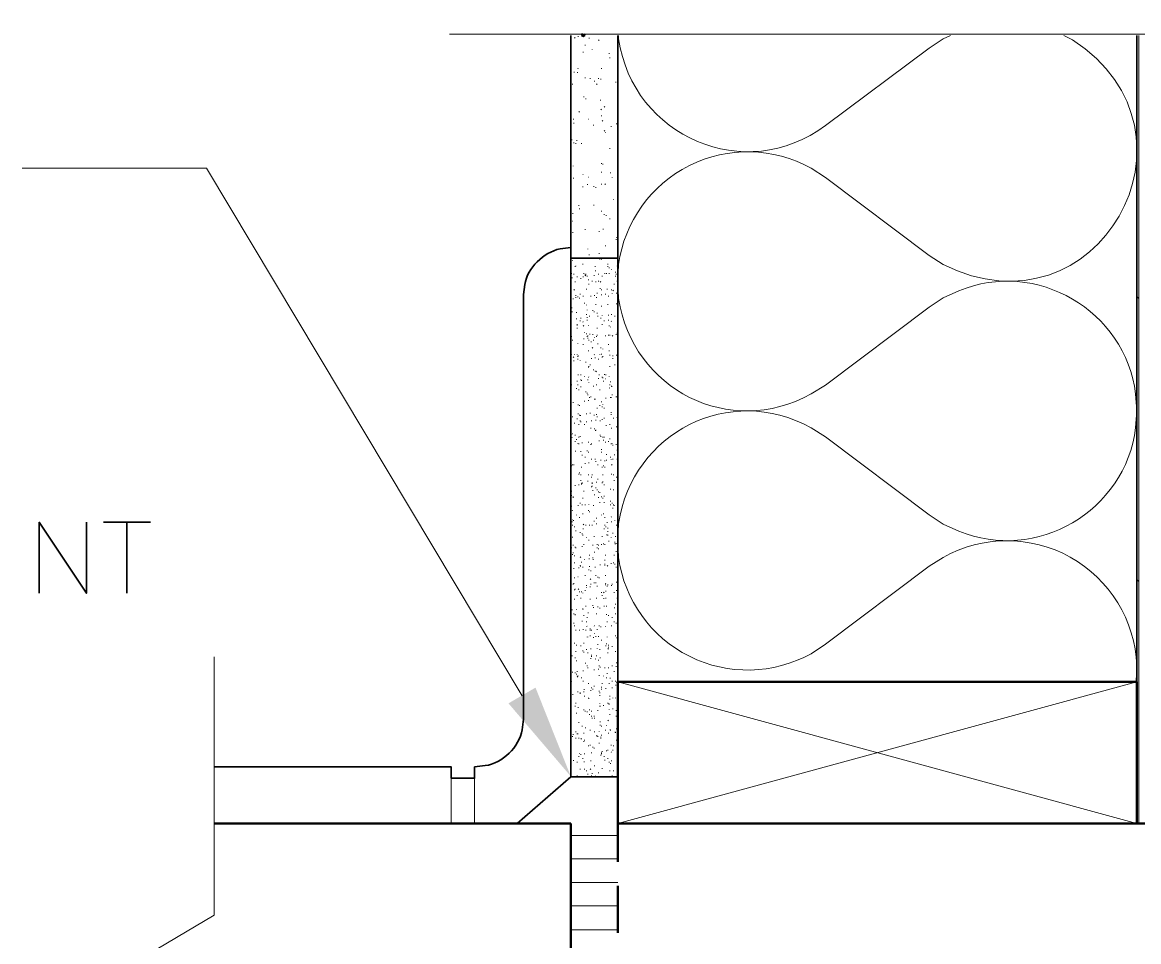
# Model space of a CAD drawing. Header units: inches. Extents: x 5 to 516, y -193 to 129.
# Drawn here: x 33.586 to 35.558, y -169.036 to -167.411 of the extents above; entities that cross this region are included whole.
import ezdxf

# ---------------------------------------------------------------- set-up
doc = ezdxf.new("R2010")
doc.units = ezdxf.units.IN
doc.header["$MEASUREMENT"] = 0
doc.layers.add('PDF7_Geometry', color=7, linetype='Continuous')
doc.layers.add('PDF7_Solid Fills', color=7, linetype='Continuous')

msp = doc.modelspace()

# ---------------------------------------------------------------- hatches: boundary and pattern name
at = {"layer": 'PDF7_Solid Fills', "transparency": 33554559}
msp.add_hatch(color=256, dxfattribs=at).paths.add_polyline_path([(34.5802182, -167.4324491), (34.5735515, -167.4357825), (34.5768848, -167.4380047), (34.5802182, -167.4357825)])

# ---------------------------------------------------------------- linework, layer by layer
at = {"layer": 'PDF7_Geometry', "lineweight": 15}
for points in [[(34.3402176, -167.4324505), (35.7513288, -167.4324505), (35.8302177, -167.5657838), (35.9679955, -167.2702282), (36.0435511, -167.4324505), (37.6268844, -167.4324505)], [(34.5613299, -167.4380047), (34.562441, -167.4391158)], [(34.5679963, -167.4368947), (34.5679963, -167.4357836)], [(34.5879955, -167.4391146), (34.5868844, -167.4391146)], [(34.6391068, -167.4346703), (34.6391068, -167.4402259)], [(35.2257745, -167.4346703), (35.2124411, -167.4402259), (35.1879967, -167.4568926)], [(35.4413293, -167.4424481), (35.4257738, -167.4346703)], [(35.5579956, -168.8268937), (35.5579956, -167.4346713)], [(34.5802191, -167.4524497), (34.5802191, -167.4513386)], [(34.5924397, -167.4602283), (34.5924397, -167.4591171)], [(34.6035527, -167.4424489), (34.6046638, -167.44356)], [(35.0046624, -167.5935592), (35.1879957, -167.4568926)], [(34.5768848, -167.4635603), (34.5768848, -167.4646714)], [(34.6224419, -167.4668924), (34.6224419, -167.4657813)], [(34.6235518, -167.473561), (34.6235518, -167.4746722)], [(34.5613299, -167.4991167), (34.5602188, -167.4991167)], [(34.5657742, -167.5002266), (34.5668853, -167.5002266)], [(34.5679963, -167.4924503), (34.5668852, -167.4935614)], [(34.6091069, -167.4924503), (34.6091069, -167.4935614)], [(34.5579956, -167.5202281), (34.5579956, -167.5213392)], [(34.5802191, -167.5102274), (34.5802191, -167.5091162)], [(34.5891077, -167.5102274), (34.5891077, -167.5113385)], [(34.596884, -167.5157838), (34.596884, -167.5146727)], [(34.6013283, -167.5202281), (34.6002172, -167.5213392)], [(34.6035527, -167.5102274), (34.6035527, -167.5113385)], [(34.6079969, -167.5124495), (34.6079969, -167.5113384)], [(34.6335526, -167.5168938), (34.6346637, -167.5168938)], [(34.577997, -167.5424494), (34.577997, -167.5435605)], [(34.5813291, -167.5468937), (34.5813291, -167.5457826)], [(34.6068847, -167.5491158), (34.6079958, -167.5491158)], [(34.5691062, -167.569115), (34.5702173, -167.5702261)], [(34.6091069, -167.5646707), (34.6079957, -167.5657818)], [(34.6091069, -167.5768936), (34.6091069, -167.5757825)], [(34.6135511, -167.5602265), (34.6146622, -167.5613376)], [(34.5602177, -167.58245), (34.5591066, -167.58245)], [(34.5602177, -167.5891164), (34.5602177, -167.5902275)], [(34.5868855, -167.58245), (34.5857744, -167.58245)], [(34.5946641, -167.5924485), (34.5946641, -167.5935596)], [(34.611329, -167.5846722), (34.6102179, -167.5857833)], [(34.625774, -167.5946706), (34.625774, -167.5957817)], [(34.6357747, -167.5902264), (34.6357747, -167.5913375)], [(34.5568856, -167.6191163), (34.5557745, -167.6191163)], [(34.6146633, -167.6024492), (34.6135522, -167.6035603)], [(34.6157733, -167.6068935), (34.6157733, -167.6057824)], [(34.5602177, -167.6235606), (34.5602177, -167.6246717)], [(34.563552, -167.6257827), (34.563552, -167.6246716)], [(34.564662, -167.6202263), (34.5657731, -167.6202263)], [(34.5735505, -167.6246705), (34.5735505, -167.6257817)], [(34.6235518, -167.6335591), (34.6235518, -167.6346702)], [(34.469108, -168.6013371), (33.9113302, -167.6691148), (33.5857746, -167.6691148)], [(34.5591078, -167.6657834), (34.5591078, -167.6646723)], [(34.6091069, -167.6602269), (34.6091069, -167.661338)], [(34.6091069, -167.6757818), (34.6091069, -167.6768929)], [(34.611329, -167.6613369), (34.611329, -167.662448)], [(34.6246618, -167.678004), (34.6246618, -167.6768929)], [(34.6379968, -167.662449), (34.6379968, -167.6613379)], [(34.5591078, -167.6868948), (34.5602189, -167.6868948)], [(34.5768848, -167.6802261), (34.5757737, -167.6802261)], [(34.5846634, -167.6980054), (34.5835523, -167.6980054)], [(34.5857733, -167.6846704), (34.5868845, -167.6846704)], [(34.6091069, -167.6980054), (34.6091069, -167.6968943)], [(34.6146633, -167.6968932), (34.6157744, -167.6980043)], [(34.6279961, -167.6846704), (34.6279961, -167.6857815)], [(34.5757749, -167.7013375), (34.5757749, -167.7024486)], [(34.5957741, -167.7013375), (34.594663, -167.7013375)], [(34.5991084, -167.7035596), (34.5991084, -167.7024485)], [(34.5691062, -167.7346717), (34.5691062, -167.7357828)], [(34.5946641, -167.7346717), (34.5957752, -167.7346717)], [(34.6302182, -167.7235611), (34.6302182, -167.7246722)], [(34.5591078, -167.7491167), (34.5579966, -167.7491167)], [(34.5702184, -167.7413381), (34.5702184, -167.740227)], [(34.6091069, -167.7446702), (34.6091069, -167.7457813)], [(34.6135511, -167.7513388), (34.6135511, -167.7502277)], [(34.6179954, -167.7524488), (34.6168843, -167.7524488)], [(34.5568856, -167.7624495), (34.5579967, -167.7624495)], [(34.5802191, -167.7768945), (34.5802191, -167.7780056)], [(34.6124412, -167.7768945), (34.6113301, -167.7768945)], [(34.6235518, -167.7580052), (34.6235518, -167.7591164)], [(34.5591078, -167.7824487), (34.5579966, -167.7824487)], [(34.6046626, -167.7802266), (34.6046626, -167.7813377)], [(34.6346625, -167.7946716), (34.6346625, -167.7957827)], [(34.6357747, -167.7913372), (34.6368858, -167.7913372)], [(34.5846634, -167.8113387), (34.5846634, -167.8124498)], [(34.6157733, -167.8068944), (34.6157733, -167.8057833)], [(34.5579956, -167.8324501), (34.5568845, -167.8324501)], [(34.5802191, -167.8291157), (34.5802191, -167.8280046)], [(34.5879955, -167.8224493), (34.5868844, -167.8224493)], [(34.6046626, -167.819115), (34.6046626, -167.8202261)], [(34.6057748, -167.8302279), (34.6057748, -167.8291168)], [(34.6091069, -167.8291157), (34.6091069, -167.8302268)], [(34.6168855, -167.8291157), (34.6168855, -167.8280046)], [(34.5557734, -167.8546714), (34.5557734, -167.8557825)], [(34.5602177, -167.8568935), (34.5602177, -167.8557824)], [(34.5624398, -167.8435607), (34.5624398, -167.8424496)], [(34.563552, -167.8424485), (34.563552, -167.8413374)], [(34.5757749, -167.8391165), (34.5757749, -167.8380053)], [(34.577997, -167.8557813), (34.577997, -167.8546702)], [(34.5813291, -167.8568935), (34.5813291, -167.8557824)], [(34.5979962, -167.8435607), (34.5979962, -167.8424496)], [(34.5991084, -167.8502271), (34.5979973, -167.8502271)], [(34.6035527, -167.8568935), (34.6035527, -167.8557824)], [(34.6146633, -167.8557813), (34.6146633, -167.8546702)], [(34.6179954, -167.8557813), (34.6179954, -167.8546702)], [(34.6202175, -167.8391165), (34.6202175, -167.8380053)], [(34.6202175, -167.8435607), (34.6202175, -167.8424496)], [(34.6224419, -167.8457828), (34.6224419, -167.8446717)], [(34.6224419, -167.8557813), (34.6224419, -167.8546702)], [(34.625774, -167.848005), (34.6268851, -167.848005)], [(34.6335526, -167.8535614), (34.6335526, -167.8524503)], [(34.6346625, -167.8568935), (34.6346625, -167.8557824)], [(34.6368846, -167.8424485), (34.6368846, -167.8413374)], [(34.5568856, -167.8635599), (34.5568856, -167.8624488)], [(34.5624398, -167.8702263), (34.5624398, -167.8691152)], [(34.5657742, -167.8613378), (34.5657742, -167.8602267)], [(34.5724406, -167.8646721), (34.5724406, -167.863561)], [(34.5768848, -167.8613378), (34.5768848, -167.8602267)], [(34.5813303, -167.8591168), (34.5802191, -167.8580057), (34.5802191, -167.8568946)], [(34.5835512, -167.8602278), (34.5835512, -167.8591167)], [(34.5857733, -167.8668942), (34.5857733, -167.8657831)], [(34.5868855, -167.8746706), (34.5868855, -167.8735595)], [(34.5924397, -167.8691164), (34.5924397, -167.8680053)], [(34.5957741, -167.8591156), (34.5957741, -167.8580045)], [(34.5991084, -167.8702263), (34.5991084, -167.8691152)], [(34.6035527, -167.8680042), (34.6035527, -167.8691153)], [(34.6068847, -167.8691164), (34.6079958, -167.8702275)], [(34.6102191, -167.8602278), (34.6102191, -167.8591167)], [(34.6313304, -167.8746706), (34.6313304, -167.8735595)], [(34.6335526, -167.8591156), (34.6335526, -167.8602267)], [(34.6368846, -167.8691164), (34.6368846, -167.8680053)], [(34.5546635, -167.8868934), (34.5546635, -167.8880045)], [(34.5613299, -167.8835591), (34.5602188, -167.8846702)], [(34.563552, -167.894672), (34.563552, -167.8935609)], [(34.5713306, -167.8924499), (34.5713306, -167.8913388)], [(34.5768848, -167.8957819), (34.5768848, -167.8946708)], [(34.5824413, -167.8835591), (34.5824413, -167.882448)], [(34.5902176, -167.8957819), (34.5902176, -167.8946708)], [(34.596884, -167.894672), (34.596884, -167.8935609)], [(34.6013283, -167.8891156), (34.6013283, -167.8902267)], [(34.6068847, -167.8824492), (34.6068847, -167.881338)], [(34.6091069, -167.8846713), (34.6091069, -167.8835602)], [(34.6091069, -167.8935598), (34.6091069, -167.8924487)], [(34.6157733, -167.8924499), (34.6157733, -167.8913388)], [(34.6191076, -167.8835591), (34.6191076, -167.882448)], [(34.6268862, -167.8846713), (34.6268862, -167.8835602)], [(34.6279961, -167.8913377), (34.6279961, -167.8902266)], [(34.6302182, -167.8846713), (34.6291071, -167.8857824)], [(34.6357747, -167.8902277), (34.6357747, -167.8891166)], [(35.2402182, -167.8857832), (35.2124404, -167.8980054), (35.187996, -167.9146721)], [(34.5546635, -167.9102269), (34.5546635, -167.9091158)], [(34.5591078, -167.9002262), (34.5591078, -167.8991151)], [(34.563552, -167.8980041), (34.563552, -167.896893)], [(34.5668864, -167.8968941), (34.5668864, -167.895783)], [(34.5702184, -167.8991163), (34.5702184, -167.8980052)], [(34.5791069, -167.9080048), (34.5791069, -167.9068937)], [(34.5824413, -167.9113369), (34.5824413, -167.9102258)], [(34.5991084, -167.9102269), (34.5991084, -167.9091158)], [(34.6002183, -167.8980041), (34.6002183, -167.896893)], [(34.6091069, -167.9135613), (34.6091069, -167.9124502)], [(34.6202175, -167.9102269), (34.6202175, -167.9091158)], [(34.6357747, -167.909117), (34.6357747, -167.9080059)], [(34.9791071, -168.0680037), (35.0046626, -168.0524482), (35.187996, -167.9146704)], [(35.5579956, -167.8991163), (35.5546623, -167.8957829)], [(34.5546635, -167.9257819), (34.5546635, -167.9246707)], [(34.5568856, -167.9157834), (34.5557745, -167.9157834)], [(34.5568856, -167.9224498), (34.5568856, -167.9235609)], [(34.564662, -167.9246719), (34.564662, -167.9235608)], [(34.564662, -167.9357826), (34.564662, -167.9346715)], [(34.5724406, -167.9346704), (34.5724406, -167.9335593)], [(34.5824413, -167.928004), (34.5824413, -167.9268929)], [(34.5835512, -167.9202277), (34.5835512, -167.9191165)], [(34.5835512, -167.9335605), (34.5835512, -167.9324493)], [(34.5879955, -167.9313383), (34.5879955, -167.9302272)], [(34.5935519, -167.9213376), (34.5935519, -167.9202265)], [(34.5957741, -167.9235597), (34.5957741, -167.9224486)], [(34.6013283, -167.9257819), (34.6013283, -167.9246707)], [(34.6024405, -167.9313383), (34.6024405, -167.9302272)], [(34.6079969, -167.9346704), (34.6079969, -167.9335593)], [(34.6102191, -167.9302261), (34.6102191, -167.929115)], [(34.6213297, -167.9291162), (34.6213297, -167.9280051)], [(34.6268862, -167.928004), (34.6268862, -167.9268929)], [(34.6324404, -167.9313383), (34.6324404, -167.9302272)], [(34.5657742, -167.9457833), (34.5657742, -167.9446722)], [(34.5657742, -167.9468932), (34.5657742, -167.9457821)], [(34.5657742, -167.9524497), (34.5657742, -167.9513386)], [(34.5713306, -167.9380047), (34.5713306, -167.9391158)], [(34.5768848, -167.9402268), (34.5757737, -167.941338)], [(34.5768848, -167.9468932), (34.5779959, -167.9480044)], [(34.5835512, -167.9380047), (34.5835512, -167.9368936)], [(34.5868855, -167.9468932), (34.5857744, -167.9468932)], [(34.6013283, -167.9524497), (34.6013283, -167.9513386)], [(34.6102191, -167.9457833), (34.6102191, -167.9446722)], [(34.6135511, -167.9380047), (34.6135511, -167.9391158)], [(34.6213297, -167.9380047), (34.6213297, -167.9368936)], [(34.6224419, -167.9480054), (34.6224419, -167.9468943)], [(34.6246618, -167.9502276), (34.6246618, -167.9491165)], [(34.6268862, -167.9391147), (34.6257751, -167.9402258)], [(34.5557734, -167.9668924), (34.5557734, -167.9657813)], [(34.5579956, -167.9735611), (34.5579956, -167.97245)], [(34.577997, -167.971339), (34.577997, -167.9702278)], [(34.5791069, -167.9602283), (34.5791069, -167.9591172)], [(34.5824413, -167.9624482), (34.5824413, -167.9613371)], [(34.5835512, -167.9657825), (34.5835512, -167.9668936)], [(34.5846634, -167.9657825), (34.5846634, -167.9646714)], [(34.5846634, -167.9702268), (34.5846634, -167.9691156)], [(34.5868855, -167.9724489), (34.5868855, -167.97356)], [(34.5891077, -167.9624482), (34.5879966, -167.9624482)], [(34.5935519, -167.9635604), (34.5935519, -167.9624493)], [(34.5946641, -167.9735611), (34.5946641, -167.97245)], [(34.596884, -167.9691168), (34.596884, -167.9680057)], [(34.6002183, -167.9668924), (34.6002183, -167.9657813)], [(34.6013283, -167.9646726), (34.6013283, -167.9635614)], [(34.6157733, -167.9657825), (34.6157733, -167.9646714)], [(34.6213297, -167.9646726), (34.6213297, -167.9635614)], [(34.6235518, -167.9646726), (34.6235518, -167.9635614)], [(34.629106, -167.9646726), (34.6279949, -167.9657837)], [(34.6346625, -167.9635604), (34.6346625, -167.9624493)], [(34.6368846, -167.9613382), (34.6368846, -167.9602271)], [(34.5668864, -167.9791153), (34.5668864, -167.9780042)], [(34.5768848, -167.9813374), (34.5768848, -167.9802263)], [(34.5857733, -167.9924503), (34.5857733, -167.9913392)], [(34.5902176, -167.9757832), (34.5913287, -167.9757832)], [(34.5924397, -167.9857817), (34.5935509, -167.9868928)], [(34.6024405, -167.9802275), (34.6024405, -167.9791164)], [(34.6079969, -167.9868939), (34.6079969, -167.9857828)], [(34.611329, -167.989116), (34.611329, -167.9880049)], [(34.6213297, -167.9813374), (34.6213297, -167.9802263)], [(34.6224419, -167.9924503), (34.6224419, -167.9913392)], [(34.5557734, -167.9991167), (34.5557734, -167.9980056)], [(34.5602177, -168.0024488), (34.5591066, -168.0035599)], [(34.5602177, -168.0102274), (34.5602177, -168.0091163)], [(34.5613299, -167.9991167), (34.5613299, -167.9980056)], [(34.5657742, -167.9991167), (34.5657742, -167.9980056)], [(34.5668864, -168.0024488), (34.5668864, -168.0013377)], [(34.5668864, -168.0068931), (34.5668864, -168.005782)], [(34.5679963, -168.0013389), (34.5679963, -168.0002278)], [(34.5713306, -168.0091152), (34.5713306, -168.0080041)], [(34.5813291, -168.0124495), (34.5813291, -168.0113384)], [(34.5913298, -168.0057831), (34.5913298, -168.004672)], [(34.5957741, -167.9980045), (34.5968852, -167.9991156)], [(34.5979962, -168.0046709), (34.5979962, -168.0035598)], [(34.6035527, -168.0068931), (34.6035527, -168.005782)], [(34.6057748, -167.9991167), (34.6057748, -167.9980056)], [(34.6091069, -167.9968946), (34.6091069, -167.9980057)], [(34.6102191, -168.003561), (34.6102191, -168.0024499)], [(34.611329, -168.0024488), (34.611329, -168.0013377)], [(34.6235518, -168.0002267), (34.6235518, -167.9991156)], [(34.629106, -168.0013389), (34.629106, -168.0002278)], [(34.629106, -168.0046709), (34.629106, -168.005782)], [(34.6357747, -168.0002267), (34.6357747, -167.9991156)], [(34.6379968, -168.0135595), (34.6379968, -168.0124484)], [(34.5857733, -168.0202281), (34.5857733, -168.0213392)], [(34.5868855, -168.0202281), (34.5868855, -168.019117)], [(34.5891077, -168.0168938), (34.5891077, -168.0157827)], [(34.5946641, -168.0257823), (34.5946641, -168.0246712)], [(34.5979962, -168.0280045), (34.5979962, -168.0268933)], [(34.6002183, -168.0280045), (34.5991072, -168.0291156)], [(34.6235518, -168.0202281), (34.6235518, -168.019117)], [(34.6324404, -168.0168938), (34.6324404, -168.0157827)], [(34.5546635, -168.0402273), (34.5546635, -168.0391162)], [(34.5557734, -168.0524502), (34.5557734, -168.0513391)], [(34.5657742, -168.0457815), (34.5657742, -168.0446704)], [(34.5668864, -168.0524502), (34.5668864, -168.0513391)], [(34.5679963, -168.0346708), (34.5679963, -168.0335597)], [(34.5724406, -168.0346708), (34.5724406, -168.0335597)], [(34.5724406, -168.0435616), (34.5724406, -168.0424505)], [(34.5735505, -168.0446716), (34.5735505, -168.0435605)], [(34.5791069, -168.0380052), (34.5791069, -168.0368941)], [(34.5846634, -168.0435616), (34.5846634, -168.0424505)], [(34.5868855, -168.0380052), (34.5857744, -168.0391163)], [(34.5868855, -168.0480059), (34.5868855, -168.0468948)], [(34.6002183, -168.0524502), (34.6002183, -168.0513391)], [(34.6035527, -168.0413372), (34.6035527, -168.0402261)], [(34.6046626, -168.0346708), (34.6046626, -168.0335597)], [(34.6102191, -168.0391151), (34.6102191, -168.038004)], [(34.611329, -168.0402273), (34.611329, -168.0391162)], [(34.6124412, -168.0457815), (34.6124412, -168.0446704)], [(34.6135511, -168.0335609), (34.6146622, -168.0335609)], [(34.6168855, -168.0413372), (34.6157743, -168.0413372)], [(34.6168855, -168.0346708), (34.6168855, -168.0335597)], [(34.6235518, -168.0524502), (34.6235518, -168.0513391)], [(34.6246618, -168.0468937), (34.6246618, -168.0457826)], [(34.564662, -168.0591166), (34.564662, -168.0580054)], [(34.5691062, -168.0613387), (34.5691062, -168.0602276)], [(34.5724406, -168.0546723), (34.5724406, -168.0557834)], [(34.5813291, -168.0646708), (34.5813291, -168.0635596)], [(34.5835512, -168.0668929), (34.5835512, -168.0657818)], [(34.5846634, -168.0702272), (34.5846634, -168.0691161)], [(34.5902176, -168.0735593), (34.5902176, -168.0724482)], [(34.5946641, -168.0546723), (34.5946641, -168.0535612)], [(34.6057748, -168.0613387), (34.6057748, -168.0602276)], [(34.6235518, -168.0568944), (34.6224407, -168.0580055)], [(34.6279973, -168.0546723), (34.6268862, -168.0546723), (34.6268862, -168.0535612)], [(34.6279961, -168.0702272), (34.6279961, -168.0691161)], [(34.6346625, -168.0735593), (34.6346625, -168.0724482)], [(34.6357747, -168.0735593), (34.6357747, -168.0724482)], [(35.5524405, -168.1280055), (35.5546627, -168.0980055), (35.5524405, -168.0680054)], [(34.5557734, -168.0824501), (34.5546623, -168.0824501)], [(34.5591078, -168.08356), (34.5591078, -168.0824489)], [(34.5679963, -168.0880043), (34.5679963, -168.0868932)], [(34.5702184, -168.0891165), (34.5702184, -168.0880054)], [(34.5791069, -168.0813379), (34.5791069, -168.0802268)], [(34.5857733, -168.0802279), (34.5857733, -168.0791168)], [(34.5879955, -168.0746715), (34.5879955, -168.0735604)], [(34.596884, -168.0780036), (34.596884, -168.0768924)], [(34.5979962, -168.0780036), (34.5979962, -168.0768924)], [(34.6013283, -168.0935607), (34.6013283, -168.0924496)], [(34.6057748, -168.0891165), (34.6057748, -168.0880054)], [(34.6091069, -168.0813379), (34.6091069, -168.082449)], [(34.6102191, -168.0913386), (34.6102191, -168.0902275)], [(34.611329, -168.0868943), (34.611329, -168.0857832)], [(34.6135511, -168.0935607), (34.6135511, -168.0924496)], [(34.6168855, -168.0757837), (34.6168855, -168.0746726)], [(34.6246618, -168.0746715), (34.6246618, -168.0735604)], [(34.625774, -168.0746715), (34.625774, -168.0735604)], [(34.5579956, -168.1091157), (34.5579956, -168.1080045)], [(34.5657742, -168.1113378), (34.5657742, -168.1124489)], [(34.5679963, -168.1035615), (34.5679963, -168.1024503)], [(34.5702184, -168.1057813), (34.5702184, -168.1046702)], [(34.5713306, -168.1057813), (34.5724417, -168.1057813)], [(34.5824413, -168.1035615), (34.5824413, -168.1024503)], [(34.5891077, -168.1024493), (34.5891077, -168.1013382)], [(34.5957741, -168.1057813), (34.5957741, -168.1046702)], [(34.6002183, -168.1035615), (34.6002183, -168.1046726)], [(34.6013283, -168.1091157), (34.6013283, -168.1080045)], [(34.6135511, -168.1102279), (34.6135511, -168.111339)], [(34.625774, -168.1013371), (34.625774, -168.100226)], [(34.625774, -168.1046714), (34.625774, -168.1035603)], [(34.6302182, -168.1113378), (34.6302182, -168.1102267)], [(34.6368846, -168.1102279), (34.6368846, -168.1091167)], [(34.5613299, -168.1202263), (34.5613299, -168.1191152)], [(34.5691062, -168.1213385), (34.5691062, -168.1224496)], [(34.5713306, -168.1157821), (34.5713306, -168.1146709)], [(34.5724406, -168.1180042), (34.5724406, -168.1168931)], [(34.5791069, -168.1224485), (34.5791069, -168.1213373)], [(34.5824413, -168.1180042), (34.5824413, -168.1168931)], [(34.5902176, -168.1291148), (34.5902176, -168.1280037)], [(34.5913298, -168.1157821), (34.5913298, -168.1146709)], [(34.596884, -168.130227), (34.596884, -168.1291159)], [(34.5991084, -168.1146721), (34.5991084, -168.113561)], [(34.5991084, -168.1324492), (34.5991084, -168.1313381)], [(34.6068847, -168.1157821), (34.6068847, -168.1146709)], [(34.6102191, -168.1135599), (34.6102191, -168.1124488)], [(34.6179954, -168.1235606), (34.6168843, -168.1235606)], [(34.6235518, -168.1224485), (34.6235518, -168.1213373)], [(34.6268862, -168.1291148), (34.6268862, -168.1280037)], [(34.6357747, -168.126895), (34.6357747, -168.1257839)], [(34.9791071, -168.1280055), (35.0046626, -168.143561), (35.187996, -168.2813388), (35.2124404, -168.2980055), (35.2402182, -168.3102277)], [(34.5579956, -168.1380056), (34.5568845, -168.1391167)], [(34.5568856, -168.145782), (34.5568856, -168.1446709)], [(34.5624398, -168.1413377), (34.5624398, -168.1402266)], [(34.5624398, -168.1524484), (34.5624398, -168.1513373)], [(34.564662, -168.1480041), (34.564662, -168.1491152)], [(34.5691062, -168.144672), (34.5691062, -168.1435609)], [(34.5713306, -168.1435598), (34.5713306, -168.1424487)], [(34.5979962, -168.1324492), (34.5991073, -168.1324492)], [(34.6046626, -168.1513384), (34.6046626, -168.1502273)], [(34.6068847, -168.1413377), (34.6068847, -168.1402266)], [(34.6079969, -168.1435598), (34.6079969, -168.1424487)], [(34.611329, -168.144672), (34.611329, -168.1435609)], [(34.6124412, -168.1502262), (34.6124412, -168.1491151)], [(34.6135511, -168.144672), (34.6135511, -168.1435609)], [(34.6213297, -168.1513384), (34.6213297, -168.1524495)], [(34.6235518, -168.1480041), (34.6235518, -168.146893)], [(34.5546635, -168.1657834), (34.5546635, -168.1646723)], [(34.563552, -168.1691155), (34.5624409, -168.1691155)], [(34.5668864, -168.1557827), (34.5668864, -168.1546716)], [(34.5691062, -168.1568926), (34.5691062, -168.1557815)], [(34.5724406, -168.1702277), (34.5724406, -168.1691166)], [(34.5746627, -168.1546728), (34.5746627, -168.1535616)], [(34.5835512, -168.1691155), (34.5835512, -168.1680044)], [(34.5857733, -168.1535606), (34.5857733, -168.1524494)], [(34.5857733, -168.1713376), (34.5857733, -168.1702265)], [(34.5902176, -168.1580048), (34.5902176, -168.1568937)], [(34.5913298, -168.1568926), (34.5913298, -168.1557815)], [(34.6091069, -168.1657834), (34.6091069, -168.1668945)], [(34.6091069, -168.1713376), (34.6091069, -168.1702265)], [(34.6157733, -168.1535606), (34.6157733, -168.1524494)], [(34.625774, -168.1568926), (34.625774, -168.1557815)], [(34.6279961, -168.1557827), (34.6279961, -168.1546716)], [(34.629106, -168.159117), (34.629106, -168.1580059)], [(34.6346625, -168.1580048), (34.6346625, -168.1568937)], [(34.6368846, -168.1680055), (34.6368846, -168.1668944)], [(34.5746627, -168.1768941), (34.5746627, -168.175783)], [(34.5802191, -168.1802261), (34.5802191, -168.179115)], [(34.5802191, -168.1913391), (34.5802191, -168.190228)], [(34.5868855, -168.1902269), (34.5868855, -168.1891158)], [(34.5913298, -168.1835605), (34.5913298, -168.1824494)], [(34.5979962, -168.1835605), (34.5979962, -168.1824494)], [(34.5991084, -168.1880047), (34.5991084, -168.1868936)], [(34.6079969, -168.1846704), (34.6079969, -168.1857815)], [(34.6146633, -168.1868948), (34.6146633, -168.1857837)], [(34.6179954, -168.1757819), (34.6179954, -168.1746708)], [(34.6179954, -168.1857826), (34.6179954, -168.1846715)], [(34.6246618, -168.1802261), (34.6246618, -168.179115)], [(34.625774, -168.1846704), (34.625774, -168.1835593)], [(34.629106, -168.1835605), (34.629106, -168.1824494)], [(34.6324404, -168.1757819), (34.6313293, -168.1757819)], [(34.6368846, -168.1835605), (34.6368846, -168.1824494)], [(34.5557734, -168.1957833), (34.5557734, -168.1946722)], [(34.5579956, -168.1935612), (34.5579956, -168.1924501)], [(34.5602177, -168.1935612), (34.5602177, -168.1924501)], [(34.5691062, -168.2102283), (34.5691062, -168.2091172)], [(34.5702184, -168.2080039), (34.5702184, -168.2068928)], [(34.5724406, -168.2113383), (34.5724406, -168.2102271)], [(34.5735505, -168.1980055), (34.5735505, -168.1968943)], [(34.5857733, -168.2113383), (34.5857733, -168.2102271)], [(34.5924397, -168.2113383), (34.5924397, -168.2102271)], [(34.6024405, -168.1935612), (34.6024405, -168.1924501)], [(34.6102191, -168.1980055), (34.6102191, -168.1968943)], [(34.611329, -168.2102283), (34.611329, -168.2113394)], [(34.6124412, -168.1957833), (34.6124412, -168.1946722)], [(34.6146633, -168.1980055), (34.6146633, -168.1968943)], [(34.6279961, -168.192449), (34.626885, -168.1935601)], [(34.6268862, -168.2102283), (34.6268862, -168.2091172)], [(34.5546635, -168.2124482), (34.5546635, -168.2113371)], [(34.5546635, -168.2313374), (34.5546635, -168.2302263)], [(34.5624398, -168.2302275), (34.5624398, -168.2291164)], [(34.5691062, -168.2291153), (34.5691062, -168.2280042)], [(34.5724406, -168.2202268), (34.5724406, -168.2213379)], [(34.5735505, -168.2280054), (34.5735505, -168.2268943)], [(34.5735516, -168.2268944), (34.5746627, -168.2257832), (34.5746627, -168.2246721)], [(34.5846634, -168.2224489), (34.5846634, -168.2213378)], [(34.5913298, -168.2157825), (34.5913298, -168.2146714)], [(34.5924397, -168.2257832), (34.5924397, -168.2246721)], [(34.5924397, -168.2268932), (34.5924397, -168.2257821)], [(34.5924397, -168.2302275), (34.5924397, -168.2313386)], [(34.6002183, -168.224671), (34.6002183, -168.2235599)], [(34.6024405, -168.2191168), (34.6024405, -168.2180057)], [(34.6102191, -168.2257832), (34.6102191, -168.2246721)], [(34.611329, -168.2235611), (34.611329, -168.22245)], [(34.6135511, -168.2291153), (34.6135511, -168.2280042)], [(34.6313304, -168.221339), (34.6313304, -168.2202279)], [(34.6357747, -168.2157825), (34.6357747, -168.2146714)], [(34.5557734, -168.240226), (34.5557734, -168.2391149)], [(34.5557734, -168.2480046), (34.5557734, -168.2468934)], [(34.5591078, -168.2502267), (34.5591078, -168.2491156)], [(34.5591078, -168.2513389), (34.5591078, -168.2502278)], [(34.577997, -168.240226), (34.577997, -168.2391149)], [(34.5913298, -168.2313374), (34.5913298, -168.2324485)], [(34.5935519, -168.239116), (34.5935519, -168.2380049)], [(34.596884, -168.2468946), (34.596884, -168.2457835)], [(34.5991084, -168.2346718), (34.5991084, -168.2335607)], [(34.6013283, -168.2380061), (34.6013283, -168.236895)], [(34.6035527, -168.2413382), (34.6035527, -168.2402271)], [(34.6035527, -168.2513389), (34.6035527, -168.2502278)], [(34.6057748, -168.2413382), (34.6057748, -168.2424493)], [(34.6091069, -168.2502267), (34.6091069, -168.2491156)], [(34.6135511, -168.2491168), (34.6135511, -168.2480056)], [(34.6246618, -168.2357817), (34.6246618, -168.2368928)], [(34.6302182, -168.2380061), (34.6302182, -168.236895)], [(34.6379968, -168.2491168), (34.6368857, -168.2491168)], [(34.5557734, -168.2668938), (34.5557734, -168.2657827)], [(34.5679963, -168.2657839), (34.5679963, -168.2646728)], [(34.5713306, -168.2613374), (34.5713306, -168.2602262)], [(34.5746627, -168.2646717), (34.5746627, -168.2635606)], [(34.5757749, -168.2524488), (34.5757749, -168.2513377)], [(34.5802191, -168.2646717), (34.5802191, -168.2635606)], [(34.5868855, -168.2635595), (34.5868855, -168.2624484)], [(34.5946641, -168.2657839), (34.5946641, -168.2646728)], [(34.6057748, -168.2602274), (34.6057748, -168.2591163)], [(34.611329, -168.2524488), (34.611329, -168.2513377)], [(34.6135511, -168.2602274), (34.6135511, -168.2591163)], [(34.6246618, -168.2580053), (34.6246618, -168.2568942)], [(34.6246618, -168.2646717), (34.6246618, -168.2635606)], [(34.6279961, -168.2613374), (34.6279961, -168.2602262)], [(34.629106, -168.2691159), (34.629106, -168.2702271)], [(34.6302182, -168.2646717), (34.6302182, -168.2635606)], [(34.6313304, -168.2657839), (34.6313304, -168.2646728)], [(34.5568856, -168.2735602), (34.5579967, -168.2746713)], [(34.564662, -168.2824487), (34.564662, -168.2813376)], [(34.5702184, -168.286893), (34.5702184, -168.2857819)], [(34.5757749, -168.2802266), (34.5757749, -168.2791155)], [(34.5857733, -168.2746724), (34.5857733, -168.2735613)], [(34.5879955, -168.2768945), (34.5879955, -168.2757834)], [(34.6002183, -168.2880052), (34.6002183, -168.2868941)], [(34.6091069, -168.2824487), (34.6091069, -168.2813376)], [(34.6124412, -168.2802266), (34.6124412, -168.2791155)], [(34.6146633, -168.286893), (34.6146633, -168.2857819)], [(34.625774, -168.2846709), (34.6268851, -168.285782)], [(34.5579956, -168.2902273), (34.5568845, -168.2902273)], [(34.5568856, -168.2946716), (34.5568856, -168.2935605)], [(34.5579956, -168.3002258), (34.5579956, -168.2991147)], [(34.5591078, -168.2913373), (34.5602189, -168.2913373)], [(34.5613299, -168.3035601), (34.5613299, -168.302449)], [(34.563552, -168.3102265), (34.563552, -168.3091154)], [(34.5768848, -168.2980059), (34.5779959, -168.299117)], [(34.5768848, -168.3068944), (34.5768848, -168.3057833)], [(34.5813291, -168.3002258), (34.5813291, -168.2991147)], [(34.5879955, -168.3002258), (34.5879955, -168.2991147)], [(34.5924397, -168.3002258), (34.5924397, -168.2991147)], [(34.5957741, -168.2935617), (34.5957741, -168.2924505)], [(34.6002183, -168.2980059), (34.6002183, -168.2968948)], [(34.6135511, -168.3068944), (34.6135511, -168.3057833)], [(34.6146633, -168.3002258), (34.6146633, -168.2991147)], [(34.6168855, -168.3035601), (34.6168855, -168.302449)], [(34.6191076, -168.2957815), (34.6191076, -168.2946704)], [(34.6202175, -168.3057823), (34.6202175, -168.3046711)], [(34.6268862, -168.2946716), (34.6268862, -168.2935605)], [(34.6324404, -168.2924495), (34.6324404, -168.2913383)], [(34.6357747, -168.3002258), (34.6357747, -168.2991147)], [(34.5579956, -168.3213394), (34.5579956, -168.3202283)], [(34.5713306, -168.3135608), (34.5713306, -168.3124497)], [(34.5746627, -168.315783), (34.5746627, -168.3146719)], [(34.5757749, -168.3180051), (34.5757749, -168.316894)], [(34.5824413, -168.3224494), (34.5824413, -168.3213383)], [(34.5868855, -168.3268936), (34.5868855, -168.3257825)], [(34.5957741, -168.3202272), (34.5957741, -168.3191161)], [(34.6102191, -168.319115), (34.6102191, -168.3202262)], [(34.6179954, -168.3168929), (34.6191065, -168.3168929)], [(34.6202175, -168.3102265), (34.6202175, -168.3113376)], [(34.6202175, -168.3180051), (34.6202175, -168.316894)], [(34.6213297, -168.3280036), (34.6224408, -168.3280036)], [(34.625774, -168.3224494), (34.625774, -168.3213383)], [(34.629106, -168.3146708), (34.629106, -168.3135597)], [(34.6324404, -168.330228), (34.6324404, -168.3291169)], [(34.6335526, -168.3202272), (34.6335526, -168.3191161)], [(34.5557734, -168.3402264), (34.5557734, -168.3391153)], [(34.5591078, -168.3357822), (34.5591078, -168.3346711)], [(34.5591078, -168.3491172), (34.5591078, -168.3480061)], [(34.5624398, -168.3380043), (34.5624398, -168.3391154)], [(34.563552, -168.3402264), (34.563552, -168.3391153)], [(34.5746627, -168.3380043), (34.5746627, -168.3368932)], [(34.577997, -168.3346722), (34.577997, -168.3335611)], [(34.5935519, -168.3357822), (34.5935519, -168.3346711)], [(34.596884, -168.348005), (34.596884, -168.3468939)], [(34.6013283, -168.3346722), (34.6013283, -168.3335611)], [(34.6013283, -168.3402264), (34.6013283, -168.3391153)], [(34.6035527, -168.3357822), (34.6035527, -168.3346711)], [(34.6035527, -168.3424486), (34.6035527, -168.3413374)], [(34.6035527, -168.3413386), (34.6035527, -168.3424497)], [(34.6091069, -168.33356), (34.6091069, -168.3346711)], [(34.6124412, -168.33356), (34.6124412, -168.3324489)], [(34.6146633, -168.3346722), (34.6146633, -168.3335611)], [(34.6324404, -168.3324501), (34.6335515, -168.3335612)], [(34.6346625, -168.3468928), (34.6346625, -168.3457817)], [(34.6368846, -168.3324501), (34.6357735, -168.3324501)], [(34.5579956, -168.3524493), (34.5579956, -168.3513382)], [(34.5613299, -168.3546714), (34.5613299, -168.3535603)], [(34.5613299, -168.3657821), (34.5613299, -168.3668932)], [(34.5724406, -168.3557814), (34.5713294, -168.3568925)], [(34.5735505, -168.3657821), (34.5735505, -168.364671)], [(34.5791069, -168.3613378), (34.5791069, -168.3602267)], [(34.5879955, -168.3591157), (34.5868844, -168.3591157)], [(34.5879955, -168.3535615), (34.5879955, -168.3524504)], [(34.5935519, -168.3580057), (34.5935519, -168.3568946)], [(34.5946641, -168.3602279), (34.593553, -168.3602279)], [(34.6146633, -168.36245), (34.6146633, -168.3613389)], [(34.6146633, -168.3691164), (34.6146633, -168.3680053)], [(34.6157733, -168.3535615), (34.6157733, -168.3524504)], [(34.625774, -168.3680042), (34.625774, -168.3668931)], [(34.6302182, -168.3668943), (34.6302182, -168.3657832)], [(34.6313304, -168.3535615), (34.6313304, -168.3524504)], [(34.6324404, -168.3691164), (34.6324404, -168.3680053)], [(34.6379968, -168.3580057), (34.6379968, -168.3568946)], [(34.5546635, -168.3891156), (34.5546635, -168.3880045)], [(34.5602177, -168.376895), (34.5602177, -168.3757839)], [(34.5691062, -168.3757828), (34.5691062, -168.3746717)], [(34.5724406, -168.3724485), (34.5713294, -168.3724485)], [(34.5713306, -168.3713385), (34.5713306, -168.3702274)], [(34.5757749, -168.3746706), (34.5757749, -168.3735595)], [(34.5802191, -168.3891156), (34.5802191, -168.3880045)], [(34.5868855, -168.3791149), (34.5868855, -168.3780038)], [(34.5879955, -168.3735607), (34.5879955, -168.3724496)], [(34.5902176, -168.3813393), (34.5902176, -168.3802281)], [(34.5979962, -168.3746706), (34.5979962, -168.3735595)], [(34.5991084, -168.3891156), (34.5991084, -168.3880045)], [(34.6068847, -168.3702263), (34.6068847, -168.3691152)], [(34.6146633, -168.3713385), (34.6146633, -168.3702274)], [(34.6157733, -168.3891156), (34.6157733, -168.3880045)], [(34.6191076, -168.3713385), (34.6202187, -168.3724496)], [(34.6346625, -168.3746706), (34.6346625, -168.3735595)], [(34.5591078, -168.4046728), (34.5591078, -168.4035617)], [(34.5602177, -168.4035606), (34.5602177, -168.4024495)], [(34.5613299, -168.3935599), (34.5613299, -168.3924487)], [(34.5668864, -168.3913377), (34.5679975, -168.3913377)], [(34.5824413, -168.4068926), (34.5824413, -168.4057815)], [(34.5891077, -168.3946721), (34.5902188, -168.3957832)], [(34.5891077, -168.409117), (34.5891077, -168.4080059)], [(34.5902176, -168.4046728), (34.5902176, -168.4035617)], [(34.5957741, -168.4024484), (34.5957741, -168.4013373)], [(34.5991084, -168.4024484), (34.5991084, -168.4013373)], [(34.6013283, -168.4080048), (34.6013283, -168.4068937)], [(34.6024405, -168.3924499), (34.6024405, -168.3913388)], [(34.6046626, -168.3935599), (34.6046626, -168.3924487)], [(34.6157733, -168.4024484), (34.6168844, -168.4035595)], [(34.6157733, -168.4057827), (34.6157733, -168.4046716)], [(34.6191076, -168.4080048), (34.6191076, -168.4068937)], [(34.6202175, -168.4057827), (34.6202175, -168.4046716)], [(34.6268862, -168.4068926), (34.6268862, -168.4057815)], [(34.6279961, -168.4046728), (34.6279961, -168.4035617)], [(34.6357747, -168.4013384), (34.6357747, -168.4002273)], [(35.5579956, -168.3991163), (35.5546623, -168.395783)], [(34.5613299, -168.4146712), (34.5613299, -168.4135601)], [(34.5624398, -168.4135613), (34.5624398, -168.4124502)], [(34.5657742, -168.424672), (34.5657742, -168.4235609)], [(34.5691062, -168.4124491), (34.5679951, -168.4135602)], [(34.5702184, -168.4168934), (34.5702184, -168.4180045)], [(34.5735505, -168.4180056), (34.5735505, -168.4168945)], [(34.5757749, -168.4202277), (34.5757749, -168.4191166)], [(34.5802191, -168.4157834), (34.5802191, -168.4146723)], [(34.5824413, -168.410227), (34.5824413, -168.4091159)], [(34.6091069, -168.4180056), (34.6091069, -168.4191167)], [(34.6102191, -168.424672), (34.6102191, -168.4235609)], [(34.6135511, -168.4180056), (34.61244, -168.4191167)], [(34.6168855, -168.4168934), (34.6168855, -168.4157823)], [(34.6313304, -168.4191155), (34.6313304, -168.4180044)], [(34.6357747, -168.4157834), (34.6357747, -168.4146723)], [(34.5613299, -168.4313384), (34.5613299, -168.4302272)], [(34.5724406, -168.4291162), (34.5724406, -168.4280051)], [(34.5757749, -168.4480055), (34.5757749, -168.4468944)], [(34.5813291, -168.4435612), (34.5813291, -168.4424501)], [(34.5891077, -168.4313384), (34.5891077, -168.4302272)], [(34.5935519, -168.442449), (34.5935519, -168.4413379)], [(34.5946641, -168.4457833), (34.5946641, -168.4446722)], [(34.6002183, -168.4291162), (34.6002183, -168.4280051)], [(34.6057748, -168.4468933), (34.6057748, -168.4457822)], [(34.6135511, -168.4291162), (34.61244, -168.4291162)], [(34.6135511, -168.4435612), (34.6135511, -168.4424501)], [(34.6168855, -168.4291162), (34.6168855, -168.4280051)], [(34.6179954, -168.4435612), (34.6179954, -168.4424501)], [(34.6313304, -168.4457833), (34.6324416, -168.4457833)], [(34.6335526, -168.4402269), (34.6335526, -168.4391158)], [(34.6368846, -168.4291162), (34.6368846, -168.4280051)], [(34.5568856, -168.4502276), (34.5568856, -168.4491165)], [(34.5602177, -168.456894), (34.5602177, -168.4557829)], [(34.5624398, -168.4580039), (34.5624398, -168.4568928)], [(34.5624398, -168.4591161), (34.5624398, -168.458005)], [(34.564662, -168.4491154), (34.564662, -168.4480043)], [(34.5757749, -168.4491154), (34.576886, -168.4491154)], [(34.577997, -168.4602283), (34.577997, -168.4591172)], [(34.5835512, -168.4635604), (34.5835512, -168.4624493)], [(34.5857733, -168.4546719), (34.5846622, -168.4546719)], [(34.6002183, -168.456894), (34.6002183, -168.4557829)], [(34.6179954, -168.4580039), (34.6179954, -168.4568928)], [(34.6213297, -168.4602283), (34.6213297, -168.4591172)], [(34.6279961, -168.4635604), (34.6279961, -168.4624493)], [(34.6335526, -168.456894), (34.6335526, -168.4557829)], [(34.5602177, -168.4735611), (34.5602177, -168.47245)], [(34.5613299, -168.4780054), (34.5613299, -168.4768943)], [(34.563552, -168.4857817), (34.563552, -168.4846706)], [(34.5702184, -168.4857817), (34.5702184, -168.4846706)], [(34.5746627, -168.4702268), (34.5746627, -168.4691157)], [(34.5768848, -168.4846718), (34.5768848, -168.4835607)], [(34.5813291, -168.4846718), (34.5813291, -168.4857829)], [(34.5835512, -168.4780054), (34.5824401, -168.4791165)], [(34.5824413, -168.471339), (34.5824413, -168.4702279)], [(34.5891077, -168.4846718), (34.5891077, -168.4857829)], [(34.5913298, -168.4857817), (34.5913298, -168.4846706)], [(34.596884, -168.4768932), (34.5957729, -168.4780043)], [(34.6013283, -168.4846718), (34.6013283, -168.4835607)], [(34.6046626, -168.4780054), (34.6046626, -168.4768943)], [(34.6079969, -168.4802275), (34.6079969, -168.4791164)], [(34.6157733, -168.4791153), (34.6157733, -168.4780042)], [(34.6191076, -168.471339), (34.6191076, -168.4702279)], [(34.6268862, -168.4780054), (34.6268862, -168.4768943)], [(34.6313304, -168.471339), (34.6313304, -168.4702279)], [(34.6346625, -168.4735611), (34.6346625, -168.47245)], [(34.5835512, -168.4980046), (34.5835512, -168.4968935)], [(34.5846634, -168.4968946), (34.5846634, -168.4980058)], [(34.5891077, -168.4957824), (34.5891077, -168.4946713)], [(34.5946641, -168.4991168), (34.5946641, -168.4980057)], [(34.596884, -168.4913382), (34.5957729, -168.4913382)], [(34.5991084, -168.4957824), (34.5991084, -168.4968936)], [(34.6035527, -168.4968946), (34.6035527, -168.4957835)], [(34.6091069, -168.5024488), (34.6091069, -168.50356)], [(34.6191076, -168.4980046), (34.6191076, -168.4968935)], [(34.6335526, -168.4957824), (34.6335526, -168.4946713)], [(34.6357747, -168.4991168), (34.6346636, -168.4991168)], [(34.5613299, -168.5091152), (34.5613299, -168.5080041)], [(34.563552, -168.5235602), (34.563552, -168.5224491)], [(34.564662, -168.5124496), (34.564662, -168.5113385)], [(34.5724406, -168.5135595), (34.5724406, -168.5124484)], [(34.5757749, -168.522448), (34.5757749, -168.5213369)], [(34.577997, -168.5091152), (34.577997, -168.5080041)], [(34.577997, -168.5246724), (34.577997, -168.5235613)], [(34.5824413, -168.5202282), (34.5824413, -168.519117)], [(34.5846634, -168.5257824), (34.5846634, -168.5246712)], [(34.5902176, -168.519116), (34.5902176, -168.5180049)], [(34.6013283, -168.5180038), (34.6013283, -168.5168927)], [(34.6024405, -168.5113374), (34.6024405, -168.5102263)], [(34.6057748, -168.5202282), (34.6057748, -168.519117)], [(34.6168855, -168.5135595), (34.6168855, -168.5124484)], [(34.6179954, -168.5102274), (34.6179954, -168.5091163)], [(34.6202175, -168.5180038), (34.6213286, -168.5191149)], [(34.6202175, -168.5257824), (34.6202175, -168.5246712)], [(34.6213297, -168.5124496), (34.6213297, -168.5113385)], [(34.6213297, -168.5157839), (34.6213297, -168.5146728)], [(34.6279961, -168.5146717), (34.6279961, -168.5135606)], [(34.6335526, -168.5235602), (34.6335526, -168.5224491)], [(33.9246631, -168.5324488), (33.9246631, -168.9891155), (33.7913297, -169.0680044), (34.0868853, -169.2057822), (33.9246631, -169.2813377), (33.9246631, -169.74356)], [(34.5568856, -168.5313388), (34.5568856, -168.5302277)], [(34.5624398, -168.5346709), (34.5624398, -168.5335598)], [(34.564662, -168.5402273), (34.564662, -168.5391162)], [(34.5813291, -168.5435617), (34.580218, -168.5435617)], [(34.5902176, -168.5357831), (34.5902176, -168.534672)], [(34.5913298, -168.5291167), (34.5913298, -168.5302278)], [(34.5913298, -168.5313388), (34.5913298, -168.5324499)], [(34.5991084, -168.5357831), (34.5979973, -168.5368942)], [(34.6002183, -168.5313388), (34.6002183, -168.5302277)], [(34.6035527, -168.5391152), (34.6035527, -168.538004)], [(34.6068847, -168.5346709), (34.6068847, -168.5335598)], [(34.6357747, -168.5424495), (34.6357747, -168.5435606)], [(34.5579956, -168.5602265), (34.5579956, -168.5591154)], [(34.5624398, -168.5613387), (34.5624398, -168.5602276)], [(34.564662, -168.5635609), (34.564662, -168.5624498)], [(34.5657742, -168.5591166), (34.5657742, -168.5580055)], [(34.5657742, -168.5668929), (34.5657742, -168.5657818)], [(34.5679963, -168.5668929), (34.5679963, -168.5657818)], [(34.5768848, -168.5580044), (34.5768848, -168.5568933)], [(34.5835512, -168.5491159), (34.5835512, -168.5480048)], [(34.5846634, -168.5524502), (34.5846634, -168.5513391)], [(34.5957741, -168.5557823), (34.5957741, -168.5546712)], [(34.6035527, -168.5546723), (34.6035527, -168.5535612)], [(34.6046626, -168.5491159), (34.6046626, -168.5480048)], [(34.6046626, -168.565783), (34.6046626, -168.5646719)], [(34.6068847, -168.551338), (34.6068847, -168.5502269)], [(34.6124412, -168.5668929), (34.6124412, -168.5657818)], [(34.6146633, -168.5524502), (34.6146633, -168.5513391)], [(34.6191076, -168.5624487), (34.6191076, -168.5613376)], [(34.6213297, -168.5524502), (34.6213297, -168.5513391)], [(34.6279961, -168.5491159), (34.6279961, -168.5480048)], [(34.6313304, -168.5580044), (34.6313304, -168.5591155)], [(34.6346625, -168.5502258), (34.6346625, -168.5491147)], [(34.5557734, -168.5757837), (34.5557734, -168.5768948)], [(34.5668864, -168.5680051), (34.5657752, -168.5680051)], [(34.5735505, -168.5702273), (34.5735505, -168.5691161)], [(34.5768848, -168.5757837), (34.5768848, -168.5746726)], [(34.5857733, -168.580228), (34.5857733, -168.5791169)], [(34.5957741, -168.5846722), (34.5957741, -168.5835611)], [(34.6102191, -168.580228), (34.6102191, -168.5791169)], [(34.6179954, -168.5702273), (34.6179954, -168.5691161)], [(34.6224419, -168.580228), (34.6224419, -168.5791169)], [(34.6246618, -168.5702273), (34.6235507, -168.5702273)], [(34.6279961, -168.5746715), (34.6279961, -168.5757826)], [(34.6346625, -168.5824501), (34.6335514, -168.5824501)], [(34.6335526, -168.5757837), (34.6335526, -168.5746726)], [(34.6357747, -168.5780036), (34.6357747, -168.5768925)], [(35.5546636, -168.8268937), (34.6379968, -168.5768937)], [(35.5546636, -168.5768937), (34.6379968, -168.8268937)], [(34.5579956, -168.5991172), (34.5591067, -168.5991172)], [(34.5668864, -168.5946707), (34.5668864, -168.5935596)], [(34.5713306, -168.5957829), (34.5713306, -168.5946718)], [(34.5713306, -168.5968928), (34.5713306, -168.598004)], [(34.577997, -168.5902264), (34.5791081, -168.5902264)], [(34.577997, -168.5946707), (34.577997, -168.5935596)], [(34.5791069, -168.6024493), (34.5791069, -168.6013382)], [(34.5857733, -168.6057814), (34.5857733, -168.6046703)], [(34.5902176, -168.5924486), (34.5902176, -168.5913375)], [(34.5913298, -168.5880043), (34.5913298, -168.5868932)], [(34.5935519, -168.5902264), (34.5935519, -168.5891153)], [(34.6046626, -168.5935608), (34.6046626, -168.5924497)], [(34.6057748, -168.5957829), (34.6057748, -168.596894)], [(34.6057748, -168.6013371), (34.6057748, -168.600226)], [(34.6091069, -168.5868944), (34.6091069, -168.5857833)], [(34.6091069, -168.5902264), (34.6091069, -168.5891153)], [(34.6168855, -168.5891165), (34.6168855, -168.5880054)], [(34.6235518, -168.6024493), (34.6235518, -168.6013382)], [(34.6279961, -168.5880043), (34.6279961, -168.5868932)], [(34.629106, -168.6057814), (34.629106, -168.6046703)], [(34.6335526, -168.6057814), (34.6335526, -168.6046703)], [(34.5624398, -168.6202264), (34.5624398, -168.6191152)], [(34.563552, -168.6146722), (34.563552, -168.613561)], [(34.5679963, -168.6224485), (34.5679963, -168.6213374)], [(34.5868855, -168.6068936), (34.5868855, -168.6057825)], [(34.6057748, -168.6146722), (34.6057748, -168.6157833)], [(34.6057748, -168.6202264), (34.6057748, -168.6191152)], [(34.6068847, -168.6202264), (34.6068847, -168.6191152)], [(34.6124412, -168.6180042), (34.6124412, -168.6191153)], [(34.6202175, -168.6146722), (34.6202175, -168.613561)], [(34.6224419, -168.6157821), (34.6213308, -168.6157821)], [(34.6224419, -168.6168943), (34.6224419, -168.6157832)], [(34.6224419, -168.6257828), (34.6224419, -168.6246717)], [(34.6235518, -168.6080058), (34.6235518, -168.6068947)], [(34.629106, -168.6246706), (34.629106, -168.6235595)], [(34.564662, -168.6324492), (34.564662, -168.6313381)], [(34.577997, -168.626895), (34.577997, -168.6257839)], [(34.5802191, -168.6291149), (34.5802191, -168.6280038)], [(34.5835512, -168.6302271), (34.5835512, -168.629116)], [(34.5879955, -168.6257828), (34.5879955, -168.6268939)], [(34.5879955, -168.6346713), (34.5879955, -168.6335602)], [(34.5913298, -168.6291149), (34.5913298, -168.6280038)], [(34.5913298, -168.6380057), (34.5913298, -168.6368946)], [(34.5924397, -168.6413377), (34.5924397, -168.6402266)], [(34.5957741, -168.6368935), (34.5957741, -168.6380046)], [(34.596884, -168.6413377), (34.596884, -168.6402266)], [(34.6024405, -168.628005), (34.6024405, -168.6268938)], [(34.6213297, -168.6446721), (34.6202186, -168.6457832)], [(34.6235518, -168.6346713), (34.6235518, -168.6335602)], [(34.6346625, -168.628005), (34.6346625, -168.6268938)], [(34.6346625, -168.6380057), (34.6346625, -168.6368946)], [(34.5691062, -168.6491163), (34.5691062, -168.6480052)], [(34.5746627, -168.6557827), (34.5746627, -168.6546716)], [(34.5802191, -168.6580049), (34.5813303, -168.6580049)], [(34.5891077, -168.6624491), (34.5891077, -168.661338)], [(34.6046626, -168.6646713), (34.6046626, -168.6635601)], [(34.6068847, -168.6480041), (34.6068847, -168.646893)], [(34.6068847, -168.6535606), (34.6068847, -168.6524495)], [(34.6091069, -168.6557827), (34.6091069, -168.6546716)], [(34.6157733, -168.6624491), (34.6157733, -168.661338)], [(34.6179954, -168.6546728), (34.6179954, -168.6535617)], [(34.6246618, -168.6613369), (34.6235507, -168.6613369)], [(34.6246618, -168.6624491), (34.6246618, -168.661338)], [(34.6357747, -168.660227), (34.6357747, -168.6591159)], [(34.5579956, -168.6735598), (34.5579956, -168.6724487)], [(34.5591078, -168.6702277), (34.5591078, -168.6691166)], [(34.563552, -168.6657835), (34.563552, -168.6646723)], [(34.563552, -168.6768941), (34.563552, -168.675783)], [(34.5657742, -168.6691155), (34.5657742, -168.6680044)], [(34.5668864, -168.6691155), (34.5668864, -168.6680044)], [(34.5691062, -168.6768941), (34.5691062, -168.675783)], [(34.5735505, -168.6768941), (34.5724394, -168.6780052)], [(34.577997, -168.6680056), (34.577997, -168.6668945)], [(34.577997, -168.6824506), (34.577997, -168.6813395)], [(34.5791069, -168.6802262), (34.5791069, -168.6791151)], [(34.596884, -168.6657835), (34.596884, -168.6646723)], [(34.6002183, -168.6713377), (34.6013294, -168.6724488)], [(34.6024405, -168.6735598), (34.6024405, -168.6724487)], [(34.6079969, -168.674672), (34.6079969, -168.6735609)], [(34.6079969, -168.6768941), (34.6079969, -168.675783)], [(34.6091069, -168.6702277), (34.6091069, -168.6713388)], [(34.6213297, -168.6680056), (34.6213297, -168.6668945)], [(34.6335526, -168.6668946), (34.6335526, -168.6657835), (34.6324415, -168.6657835)], [(34.6357747, -168.6802262), (34.6357747, -168.6791151)], [(34.5702184, -168.7035597), (34.5702184, -168.7024486)], [(34.5791069, -168.7046719), (34.5791069, -168.7035608)], [(34.5857733, -168.6902269), (34.5857733, -168.6891158)], [(34.5891077, -168.6891147), (34.5891077, -168.6880036)], [(34.5913298, -168.7024498), (34.5913298, -168.7013387)], [(34.5935519, -168.692449), (34.5935519, -168.6913379)], [(34.5957741, -168.6946712), (34.5957741, -168.6935601)], [(34.6046626, -168.6846704), (34.6046626, -168.6857816)], [(34.6091069, -168.7024498), (34.6091069, -168.7013387)], [(34.6091069, -168.7035597), (34.6091069, -168.7046708)], [(34.6102191, -168.7002276), (34.6102191, -168.6991165)], [(34.6179954, -168.6991154), (34.6179954, -168.6980043)], [(34.6202175, -168.6968933), (34.6202175, -168.6980044)], [(34.625774, -168.6891147), (34.625774, -168.6880036)], [(34.6268862, -168.7002276), (34.6257751, -168.7013387)], [(34.629106, -168.6980055), (34.629106, -168.6968944)], [(34.6302182, -168.6902269), (34.6302182, -168.6891158)], [(34.5602177, -168.7157826), (34.5591066, -168.7157826)], [(34.5657742, -168.7191169), (34.5657742, -168.7180058)], [(34.5691062, -168.7091162), (34.5691062, -168.708005)], [(34.5724406, -168.7057818), (34.5724406, -168.7046707)], [(34.5757749, -168.7124482), (34.5757749, -168.7113371)], [(34.5791069, -168.7180047), (34.5779958, -168.7180047)], [(34.5902176, -168.7168925), (34.5902176, -168.7157814)], [(34.6079969, -168.706894), (34.6079969, -168.7057829)], [(34.6135511, -168.7091162), (34.6135511, -168.708005)], [(34.6146633, -168.7146726), (34.6146633, -168.7157837)], [(34.6202175, -168.7124482), (34.6202175, -168.7113371)], [(34.6224419, -168.7191169), (34.6224419, -168.7180058)], [(34.6246618, -168.721339), (34.6246618, -168.7202279)], [(34.6268862, -168.7168925), (34.6268862, -168.7157814)], [(34.5657742, -168.7424504), (34.5657742, -168.7413393)], [(34.5713306, -168.7313375), (34.5713306, -168.7302264)], [(34.5791069, -168.7313375), (34.5791069, -168.7302264)], [(34.5824413, -168.7346718), (34.5824413, -168.7335607)], [(34.5846634, -168.740226), (34.5846634, -168.7391149)], [(34.5902176, -168.7302275), (34.5891065, -168.7313387)], [(34.5913298, -168.7435603), (34.5913298, -168.7424492)], [(34.5924397, -168.7391161), (34.5924397, -168.738005)], [(34.596884, -168.7257833), (34.596884, -168.7246722)], [(34.6035527, -168.7380061), (34.6035527, -168.736895)], [(34.6102191, -168.7302275), (34.6102191, -168.7291164)], [(34.6235518, -168.7346718), (34.6235518, -168.7335607)], [(34.6279961, -168.7435603), (34.6279961, -168.7424492)], [(34.6302182, -168.7346718), (34.6302182, -168.7335607)], [(34.6368846, -168.7335596), (34.6368846, -168.7324485)], [(34.3435519, -168.7468947), (34.3435519, -168.8268947)], [(34.3846625, -168.7468947), (34.3846625, -168.8268947)], [(34.5813291, -168.7446703), (34.5813291, -168.7435592)], [(34.5979962, -168.7435603), (34.5991073, -168.7435603)], [(34.6246618, -168.7446703), (34.6246618, -168.7435592)], [(34.5546635, -168.8480051), (34.6379968, -168.8480051)], [(34.5546635, -168.8891156), (34.6379968, -168.8891156)], [(34.5546635, -168.9313384), (34.6379968, -168.9313384)], [(34.5546635, -168.972449), (34.6379968, -168.972449)], [(34.5546635, -169.0146717), (34.6379968, -169.0146717)]]:
    msp.add_lwpolyline(points, dxfattribs=at)
at = {"layer": 'PDF7_Geometry', "lineweight": 35}
for points in [[(34.6379968, -167.4346703), (34.6379968, -168.7446704), (34.5546635, -168.7446704), (34.5546635, -167.4346703)], [(35.6379969, -167.4346703), (35.6379969, -168.8268927), (35.5546636, -168.8268927), (35.5546636, -167.4346703)], [(34.5546635, -167.8091146), (34.5546635, -168.7446703), (34.460219, -168.8268925)], [(34.5546635, -167.8091165), (34.5357746, -167.8113388)], [(34.4735524, -167.8746721), (34.4713302, -167.8924499), (34.4713302, -168.6424499)], [(33.6157732, -168.4202277), (33.6157732, -168.2946721), (33.6991065, -168.4202277), (33.6991065, -168.2946721)], [(33.7291064, -168.2946716), (33.8124398, -168.2946716)], [(33.7702193, -168.2946716), (33.7702193, -168.4202272)], [(34.4691069, -168.6613377), (34.4713292, -168.6424488)], [(33.9257741, -168.7268947), (34.3435519, -168.7268947), (34.3435519, -168.7468947), (34.384663, -168.7468947), (34.384663, -168.7268947)], [(34.3846625, -168.7268932), (34.4035514, -168.724671)]]:
    msp.add_lwpolyline(points, dxfattribs=at)
for points in [[(34.5735505, -167.4357825), (34.5802172, -167.4324492)], [(34.5757749, -167.4324505), (34.5735527, -167.4324505)], [(34.5546635, -167.8280035), (34.5546635, -168.7446703), (34.6379968, -168.7446703), (34.6379968, -167.8280035)]]:
    msp.add_lwpolyline(points, close=True, dxfattribs=at)
at = {"layer": 'PDF7_Geometry', "lineweight": 15}
for points in [[(34.6391071, -167.8991148), (34.6379959, -167.8691148), (34.6391071, -167.8391148, -0.527484045), (34.9791071, -167.6691148), (35.0046626, -167.6857815), (35.187996, -167.8235593), (35.2124404, -167.8391148)], [(34.6391071, -168.2968944), (34.6379959, -168.3268944), (34.6391071, -168.3568944, 0.527484078), (34.9791071, -168.5268944), (35.0046626, -168.5102277), (35.1879958, -168.3724492), (35.2124402, -168.3568936, -0.561024727), (35.5546625, -168.5480048), (35.5535514, -168.5768937)]]:
    msp.add_lwpolyline(points, format="xyb", dxfattribs=at)
for points in [[(34.6213297, -167.8946708), (34.6213297, -167.8957819)], [(34.6224419, -168.0368941), (34.6224419, -168.0380052)], [(34.6302182, -168.2102271), (34.6302182, -168.2113383)], [(34.6024405, -168.44356), (34.6024405, -168.4446712)], [(34.5891077, -168.4824485), (34.5891077, -168.4835596)], [(34.5546635, -168.7435592), (34.5546635, -168.7446703)]]:
    msp.add_lwpolyline(points, close=True, dxfattribs=at)
at = {"layer": 'PDF7_Geometry', "lineweight": 50}
msp.add_lwpolyline([(34.6379968, -168.8268937), (34.6379968, -168.5768937), (35.5546636, -168.5768937), (35.5546636, -168.8268937)], close=True, dxfattribs=at)
for points in [[(33.925773, -168.8268937), (34.5546619, -168.8268937)], [(34.5546635, -168.8268937), (34.5546635, -169.4924493)], [(34.6379968, -168.8946715), (34.6379968, -168.8268937), (34.7413302, -168.8268937)], [(34.7835521, -168.8268937), (34.8668855, -168.8268937)], [(34.9091082, -168.8268937), (34.9924416, -168.8268937)], [(35.0335522, -168.8268937), (35.1168855, -168.8268937)], [(35.1591083, -168.8268937), (35.2424416, -168.8268937)], [(35.2835522, -168.8268937), (35.3668855, -168.8268937)], [(35.4091083, -168.8268937), (35.4924416, -168.8268937)], [(35.5335522, -168.8268937), (35.6168855, -168.8268937)], [(34.6379968, -168.9368949), (34.6379968, -169.0202282)]]:
    msp.add_lwpolyline(points, dxfattribs=at)
at = {"layer": 'PDF7_Geometry', "lineweight": 15}
for points in [[(34.6391068, -167.4402259), (34.6643105, -167.6136148), (34.8632735, -167.6996148), (35.0046624, -167.5935592)], [(35.2124404, -167.8391148), (35.4843108, -167.9758741), (35.6941256, -167.6065963), (35.4413293, -167.4424481)], [(35.5524405, -168.0680054), (35.5345516, -167.9206536), (35.3769034, -167.8287832), (35.2402182, -167.8857832)], [(34.6391071, -167.8991148), (34.6638663, -168.0604111), (34.8356626, -168.1478741), (34.9791071, -168.0680037)], [(34.9791071, -168.1280055), (34.8356626, -168.0481351), (34.6638663, -168.135598), (34.6391071, -168.2968944)], [(35.2402182, -168.3102277), (35.3769034, -168.3672462), (35.5345516, -168.2753573), (35.5524405, -168.1280055)]]:
    msp.add_open_spline(points, degree=3, dxfattribs=at)
at = {"layer": 'PDF7_Geometry', "lineweight": 35}
for points in [[(34.5357746, -167.8113388), (34.5066265, -167.8183202), (34.4782561, -167.8443388), (34.4735524, -167.8746721)], [(34.4035514, -168.724671), (34.4334958, -168.7208006), (34.4638292, -168.6914117), (34.4691069, -168.6613377)]]:
    msp.add_open_spline(points, degree=3, dxfattribs=at)
at = {"layer": 'PDF7_Solid Fills', "lineweight": 35, "transparency": 33554559}
for points in [[(34.5735505, -167.4357825), (34.5757727, -167.4324492), (34.5735505, -167.4324492)], [(34.5757749, -167.4324505), (34.5735527, -167.4357838), (34.5802193, -167.4324505)]]:
    msp.add_solid(points, dxfattribs=at)
at = {"layer": 'PDF7_Solid Fills', "lineweight": 50, "transparency": 33554559}
msp.add_solid([(34.4924415, -168.5868944), (34.5546638, -168.7435611), (34.4446638, -168.6146722)], dxfattribs=at)

doc.saveas('drawing.dxf')
